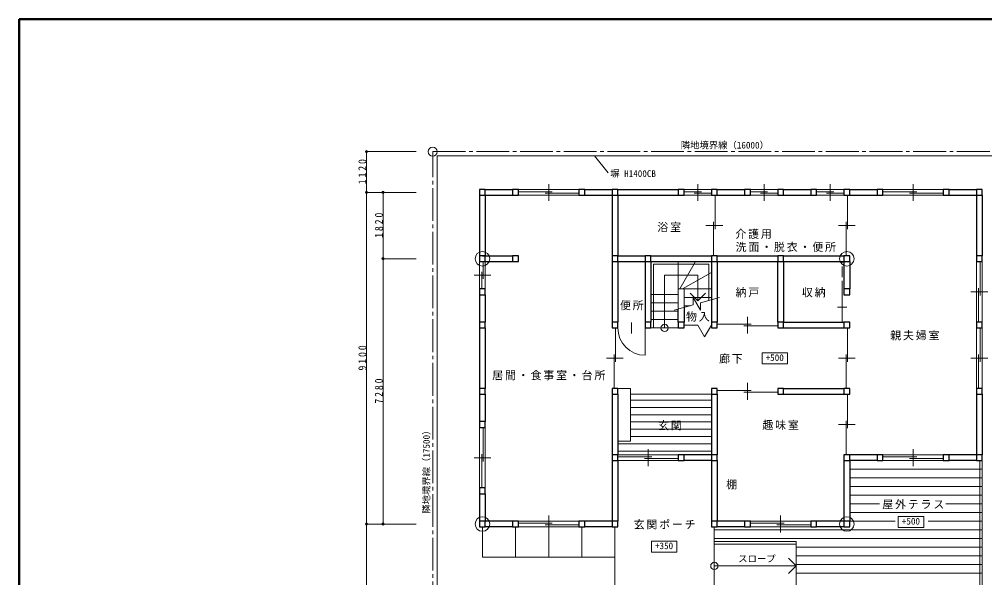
# Model space of a CAD drawing. Units: millimetres at full size, sheet at 1:100. Extents: x -20000 to 20000, y -13850 to 13850.
# Drawn here: x -20000 to 6516, y -1472 to 13850 of the extents above; entities that cross this region are included whole.
import ezdxf
from ezdxf.enums import TextEntityAlignment as Align

# ---------------------------------------------------------------- set-up
doc = ezdxf.new("R2010")
doc.units = ezdxf.units.MM
doc.header["$LTSCALE"] = 100
doc.header["$PDMODE"] = 32
doc.header["$PDSIZE"] = 60
doc.linetypes.add('CHAIN2', pattern=[12, 9, -1, 1, -1])
doc.linetypes.add('DASHED3', pattern=[4, 3, -1])
for name, color, linetype, lineweight in [('0-1_柱・壁', 7, 'Continuous', 25), ('0-2_階段・その他', 1, 'Continuous', 13), ('0-3_建具', 5, 'Continuous', 13), ('0-6_敷地', 4, 'Continuous', 13), ('0-7_外構', 4, 'Continuous', 13), ('0-8_寸法', 1, 'Continuous', 13), ('0-F', 2, 'Continuous', 50)]:
    doc.layers.add(name, color=color, linetype=linetype, lineweight=lineweight)
doc.layers.add('0-5_室名', color=7, linetype='Continuous')
doc.styles.add('ＭＳ ゴシック', font='')
doc.styles.get('ＭＳ ゴシック').set_extended_font_data('MS Gothic')

msp = doc.modelspace()

# ---------------------------------------------------------------- linework, layer by layer
at = {"layer": '0-1_柱・壁'}
for p, q in [((-7360, 9020), (-7360, 7360)), ((-7209.2, 9180), (-6450, 9180)), ((-7200, 9020), (-7200, 7360)), ((-7200, 9020), (-6450, 9020)), ((-4470, 9180), (-3720, 9180)), ((-4470, 9020), (-3720, 9020)), ((-3720, 9020), (-3720, 7360)), ((-3560, 9180), (-1900, 9180)), ((-3560, 9020), (-1900, 9020)), ((-3560, 9020), (-3560, 7360)), ((-830, 9180), (-80, 9180)), ((-830, 9020), (-80, 9020)), ((990, 9180), (1740, 9180)), ((990, 9020), (1740, 9020)), ((2810, 9180), (3560, 9180)), ((2810, 9020), (3560, 9020)), ((5540, 9180), (6290, 9180)), ((5540, 9020), (6290, 9020)), ((6290, 9020), (6290, 7360)), ((6450, 9020), (6450, 7360)), ((-7280, 7360), (-6450, 7360)), ((-7280, 7200), (-6450, 7200)), ((-3720, 7200), (-3720, 5540)), ((-3560, 7360), (-2810, 7360)), ((-3560, 7200), (-2810, 7200)), ((-3560, 7200), (-3560, 5540)), ((-2810, 7200), (-2810, 5540)), ((-2650, 7360), (-990, 7360)), ((-2650, 7200), (-990, 7200)), ((-2650, 7200), (-2650, 5540)), ((-990, 7200), (-990, 5540)), ((-830, 7360), (830, 7360)), ((-830, 7200), (830, 7200)), ((-830, 7200), (-830, 5540)), ((830, 5540), (830, 7200)), ((990, 7360), (2650, 7360)), ((990, 7200), (2650, 7200)), ((990, 7200), (990, 5540)), ((2650, 7200), (2650, 6450)), ((2810, 7200), (2810, 6450)), ((-7360, 6290), (-7360, 5540)), ((-7200, 6290), (-7200, 5540)), ((-1900, 5540), (-1900, 5897.4)), ((-1740, 5942.9), (-1740, 5540)), ((-7360, 5380), (-7360, 3720)), ((-7200, 5380), (-7200, 3720)), ((990, 5540), (2650, 5540)), ((990, 5380), (2650, 5380)), ((990, 3720), (2650, 3720)), ((-7360, 3560), (-7360, 2810)), ((-7200, 3560), (-7200, 2810)), ((-3720, 3560), (-3720, 1900)), ((-3560, 3560), (-3560, 1900)), ((-990, 3560), (-990, 1900)), ((-830, 3560), (-830, 1900)), ((990, 3560), (2650, 3560)), ((6290, 3560), (6290, 1900)), ((6450, 3560), (6450, 1900)), ((-990, 1900), (-1740, 1900)), ((3560, 1900), (2810, 1900)), ((6290, 1900), (5540, 1900)), ((-3720, 1740), (-3720, 80)), ((-3560, 1740), (-3560, 80)), ((-990, 1740), (-1740, 1740)), ((-990, 1740), (-990, 80)), ((-830, 1740), (-830, 80)), ((2650, 1740), (2650, 80)), ((3560, 1740), (2810, 1740)), ((2810, 1740), (2810, 80)), ((6290, 1740), (5540, 1740)), ((-7360, 830), (-7360, 80)), ((-7200, 830), (-7200, 80)), ((-6450, 80), (-7200, 80)), ((-3720, 80), (-4470, 80)), ((-80, 80), (-830, 80)), ((2650, 80), (1900, 80)), ((-6450, -80), (-7200, -80)), ((-3720, -80), (-4470, -80)), ((-80, -80), (-830, -80)), ((2650, -80), (1900, -80))]:
    msp.add_line(p, q, dxfattribs=at)
for points in [[(-7360, 9020), (-7200, 9020), (-7200, 9180), (-7360, 9180)], [(-6450, 9020), (-6290, 9020), (-6290, 9180), (-6450, 9180)], [(-4630, 9020), (-4470, 9020), (-4470, 9180), (-4630, 9180)], [(-3720, 9020), (-3560, 9020), (-3560, 9180), (-3720, 9180)], [(-1900, 9020), (-1740, 9020), (-1740, 9180), (-1900, 9180)], [(-990, 9020), (-830, 9020), (-830, 9180), (-990, 9180)], [(-80, 9020), (80, 9020), (80, 9180), (-80, 9180)], [(830, 9020), (990, 9020), (990, 9180), (830, 9180)], [(1740, 9020), (1900, 9020), (1900, 9180), (1740, 9180)], [(2650, 9020), (2810, 9020), (2810, 9180), (2650, 9180)], [(3560, 9020), (3720, 9020), (3720, 9180), (3560, 9180)], [(5380, 9020), (5540, 9020), (5540, 9180), (5380, 9180)], [(6290, 9020), (6450, 9020), (6450, 9180), (6290, 9180)], [(-7360, 7200), (-7200, 7200), (-7200, 7360), (-7360, 7360)], [(-6450, 7200), (-6290, 7200), (-6290, 7360), (-6450, 7360)], [(-3720, 7200), (-3560, 7200), (-3560, 7360), (-3720, 7360)], [(-2810, 7200), (-2650, 7200), (-2650, 7360), (-2810, 7360)], [(-990, 7200), (-830, 7200), (-830, 7360), (-990, 7360)], [(830, 7200), (990, 7200), (990, 7360), (830, 7360)], [(2650, 7200), (2810, 7200), (2810, 7360), (2650, 7360)], [(6290, 7200), (6450, 7200), (6450, 7360), (6290, 7360)], [(-7360, 6290), (-7200, 6290), (-7200, 6450), (-7360, 6450)], [(2650, 6290), (2810, 6290), (2810, 6450), (2650, 6450)], [(-7360, 5380), (-7200, 5380), (-7200, 5540), (-7360, 5540)], [(-3720, 5380), (-3560, 5380), (-3560, 5540), (-3720, 5540)], [(-2810, 5380), (-2650, 5380), (-2650, 5540), (-2810, 5540)], [(-1900, 5380), (-1740, 5380), (-1740, 5540), (-1900, 5540)], [(-990, 5380), (-830, 5380), (-830, 5540), (-990, 5540)], [(830, 5380), (990, 5380), (990, 5540), (830, 5540)], [(2650, 5380), (2810, 5380), (2810, 5540), (2650, 5540)], [(6290, 5380), (6450, 5380), (6450, 5540), (6290, 5540)], [(-7360, 3560), (-7200, 3560), (-7200, 3720), (-7360, 3720)], [(-3720, 3560), (-3560, 3560), (-3560, 3720), (-3720, 3720)], [(-990, 3560), (-830, 3560), (-830, 3720), (-990, 3720)], [(830, 3560), (990, 3560), (990, 3720), (830, 3720)], [(2650, 3560), (2810, 3560), (2810, 3720), (2650, 3720)], [(6290, 3560), (6450, 3560), (6450, 3720), (6290, 3720)], [(-7360, 2650), (-7200, 2650), (-7200, 2810), (-7360, 2810)], [(-3720, 1740), (-3560, 1740), (-3560, 1900), (-3720, 1900)], [(-1900, 1740), (-1740, 1740), (-1740, 1900), (-1900, 1900)], [(-990, 1740), (-830, 1740), (-830, 1900), (-990, 1900)], [(2650, 1740), (2810, 1740), (2810, 1900), (2650, 1900)], [(3560, 1740), (3720, 1740), (3720, 1900), (3560, 1900)], [(5380, 1740), (5540, 1740), (5540, 1900), (5380, 1900)], [(6290, 1740), (6450, 1740), (6450, 1900), (6290, 1900)], [(-7360, 830), (-7200, 830), (-7200, 990), (-7360, 990)], [(-7360, -80), (-7200, -80), (-7200, 80), (-7360, 80)], [(-6450, -80), (-6290, -80), (-6290, 80), (-6450, 80)], [(-4630, -80), (-4470, -80), (-4470, 80), (-4630, 80)], [(-3720, -80), (-3560, -80), (-3560, 80), (-3720, 80)], [(-990, -80), (-830, -80), (-830, 80), (-990, 80)], [(-80, -80), (80, -80), (80, 80), (-80, 80)], [(1740, -80), (1900, -80), (1900, 80), (1740, 80)], [(2650, -80), (2810, -80), (2810, 80), (2650, 80)]]:
    msp.add_lwpolyline(points, close=True, dxfattribs=at)
at = {"layer": '0-1_柱・壁', "color": 4, "lineweight": 13}
for centre in [(-7280, 7280), (2730, 7280), (-7280, 0), (2730, 0)]:
    msp.add_circle(centre, 200, dxfattribs=at)
at = {"layer": '0-2_階段・その他', "color": 134, "lineweight": 18}
for p, q in [((-1900, 6450), (-1900, 7200)), ((-1860, 6450), (-1427, 7200)), ((-1780, 6450), (-990, 6906.1)), ((-1740, 6450), (-990, 6450)), ((-2650, 6300), (-1900, 6300)), ((-1900, 6290), (-1900, 5897.4)), ((-1740, 5942.9), (-1740, 6290)), ((-1740, 6220), (-990, 6220)), ((-2650, 6070), (-1900, 6070)), ((-2650, 5840), (-1900, 5840)), ((-1740, 5990), (-1574.4, 5990)), ((-2650, 5610), (-1900, 5610)), ((-2650, 5380), (-1900, 5380)), ((-3560, 3720), (-3210, 3720)), ((-3210, 3720), (-3210, 2270)), ((-3210, 3560), (-990, 3560)), ((-3560, 2270), (-3210, 2270)), ((6450, 1740), (6450, -1820))]:
    msp.add_line(p, q, dxfattribs=at)
at = {"layer": '0-2_階段・その他'}
for p, q in [((-3210, 3400), (-990, 3400)), ((-3210, 3200), (-990, 3200)), ((-3210, 3000), (-990, 3000)), ((-3210, 2800), (-990, 2800)), ((-3210, 2600), (-990, 2600)), ((-3210, 2400), (-990, 2400)), ((-3560, 2200), (-990, 2200)), ((-3560, 2000), (-990, 2000)), ((2810, 1502.7), (6450, 1502.7)), ((2810, 1265.3), (6450, 1265.3)), ((2810, 1028), (6450, 1028)), ((2810, 790.7), (6450, 790.7)), ((2810, 553.3), (3628.2, 553.3)), ((5445.5, 553.3), (6450, 553.3)), ((2810, 316), (6450, 316)), ((2810, 78.7), (4054.4, 78.7)), ((4962.8, 78.7), (6450, 78.7)), ((-910, -158.7), (6450, -158.7)), ((-910, -396), (6450, -396)), ((1340, -633.3), (6450, -633.3)), ((1340, -870.7), (6450, -870.7)), ((1340, -1108), (6450, -1108)), ((1340, -1345.3), (6450, -1345.3))]:
    msp.add_line(p, q, dxfattribs=at)
at = {"layer": '0-2_階段・その他', "color": 134, "lineweight": 18}
for points in [[(-1740, 6290), (-1740, 6450), (-1900, 6450), (-1900, 6290)], [(-910, -80), (-910, -1820), (6450, -1820)]]:
    msp.add_lwpolyline(points, dxfattribs=at)
at = {"layer": '0-3_建具'}
for p, q in [((-5460, 9330), (-5460, 8870)), ((-1365, 9330), (-1365, 8870)), ((455, 9330), (455, 8870)), ((2275, 9330), (2275, 8870)), ((4550, 9330), (4550, 8870)), ((-6290, 9180), (-4630, 9180)), ((-6290, 9120), (-5360, 9120)), ((-4630, 9020), (-6290, 9020)), ((-5560, 9080), (-4630, 9080)), ((-1740, 9180), (-990, 9180)), ((-1740, 9120), (-1265, 9120)), ((-990, 9020), (-1740, 9020)), ((-1465, 9080), (-990, 9080)), ((-890, 8090), (-890, 9020)), ((80, 9180), (830, 9180)), ((80, 9120), (555, 9120)), ((830, 9020), (80, 9020)), ((355, 9080), (830, 9080)), ((1900, 9180), (2650, 9180)), ((1900, 9120), (2375, 9120)), ((2650, 9020), (1900, 9020)), ((2175, 9080), (2650, 9080)), ((2750, 8090), (2750, 9020)), ((3720, 9180), (5380, 9180)), ((3720, 9120), (4650, 9120)), ((5380, 9020), (3720, 9020)), ((4450, 9080), (5380, 9080)), ((-930, 7360), (-930, 8290)), ((2710, 7360), (2710, 8290)), ((-1140, 8190), (-680, 8190)), ((2500, 8190), (2960, 8190)), ((-7360, 6450), (-7360, 7200)), ((-7260, 6725), (-7260, 7200)), ((-7200, 7200), (-7200, 6450)), ((6290, 5540), (6290, 7200)), ((6390, 6270), (6390, 7200)), ((6450, 7200), (6450, 5540)), ((-7300, 6450), (-7300, 6925)), ((-7510, 6825), (-7050, 6825)), ((2600, 6370), (2600, 5540)), ((6140, 6370), (6600, 6370)), ((6350, 5540), (6350, 6470)), ((2730, 5955), (2470, 5955)), ((0, 5690), (0, 5230)), ((-3620, 4450), (-3620, 5380)), ((-3185, 5530), (-3185, 5230)), ((-2810, 5380), (-2810, 4630)), ((-990, 5460), (-1177.5, 5135.2)), ((-830, 5480), (100, 5480)), ((-100, 5440), (830, 5440)), ((2750, 4450), (2750, 5380)), ((6290, 3720), (6290, 5380)), ((6390, 4450), (6390, 5380)), ((6450, 5380), (6450, 3720)), ((-3870, 4550), (-3410, 4550)), ((-3660, 3720), (-3660, 4650)), ((2500, 4550), (2960, 4550)), ((2710, 3720), (2710, 4650)), ((6140, 4550), (6600, 4550)), ((6350, 3720), (6350, 4650)), ((0, 3870), (0, 3410)), ((-830, 3660), (100, 3660)), ((-100, 3620), (830, 3620)), ((2750, 2630), (2750, 3560)), ((2500, 2730), (2960, 2730)), ((2710, 1900), (2710, 2830)), ((-7360, 990), (-7360, 2650)), ((-7260, 1720), (-7260, 2650)), ((-7200, 2650), (-7200, 990)), ((-7300, 990), (-7300, 1920)), ((-3560, 1900), (-1900, 1900)), ((-2730, 2050), (-2730, 1590)), ((3720, 1900), (5380, 1900)), ((4550, 2050), (4550, 1590)), ((-7510, 1820), (-7050, 1820)), ((-3560, 1840), (-2630, 1840)), ((-1900, 1740), (-3560, 1740)), ((-2830, 1800), (-1900, 1800)), ((3720, 1840), (4650, 1840)), ((5380, 1740), (3720, 1740)), ((4450, 1800), (5380, 1800)), ((-6290, 80), (-4630, 80)), ((-6290, 20), (-5360, 20)), ((-5460, 230), (-5460, -230)), ((80, 80), (1740, 80)), ((80, 20), (1010, 20)), ((910, 230), (910, -230)), ((-4630, -80), (-6290, -80)), ((-5560, -20), (-4630, -20)), ((1740, -80), (80, -80)), ((810, -20), (1740, -20))]:
    msp.add_line(p, q, dxfattribs=at)
at = {"layer": '0-3_建具', "linetype": 'DASHED3'}
msp.add_line((2600, 6370), (2600, 7200), dxfattribs=at)
at = {"layer": '0-3_建具'}
msp.add_lwpolyline([(-1740, 5460), (-1365, 5460), (-1177.5, 5135.2)], dxfattribs=at)
msp.add_arc((-2810, 5380), 750, 180, 270, dxfattribs=at)
at = {"layer": '0-6_敷地', "linetype": 'CHAIN2'}
msp.add_line((-8645, -7280), (-8645, 10220), dxfattribs=at)
msp.add_lwpolyline([(-8645, 10220), (7355, 10220), (7355, -7280)], dxfattribs=at)
at = {"layer": '0-6_敷地'}
msp.add_circle((-8645, 10220), 125, dxfattribs=at)
at = {"layer": '0-7_外構'}
for p, q in [((-8525, 10100), (7235, 10100)), ((-8525, -7160), (-8525, 10100)), ((6380, 1740), (6380, -1750)), ((-6370, -80), (-6370, -910)), ((-5460, -80), (-5460, -910)), ((-4550, -80), (-4550, -910)), ((-3640, -80), (-3640, -6370)), ((-910, -480), (1340, -480)), ((1340, -1820), (1340, -480)), ((-910, -550), (1340, -550)), ((1340, -1150), (1127.9, -937.9)), ((-910, -1150), (1340, -1150)), ((1340, -1150), (1127.9, -1362.1))]:
    msp.add_line(p, q, dxfattribs=at)
msp.add_lwpolyline([(-7280, -80), (-7280, -910), (-3640, -910)], dxfattribs=at)
msp.add_circle((-910, -1150), 100, dxfattribs=at)
at = {"layer": '0-8_寸法'}
for p, q in [((-10465, 9100), (-10465, 10220)), ((-10465, 10220), (-9100, 10220)), ((-4201, 10100), (-3823.8, 9638.1)), ((-10465, 0), (-10465, 9100)), ((-10465, 9100), (-9100, 9100)), ((-10010, 7280), (-10010, 9100)), ((-10010, 9100), (-9100, 9100)), ((-10010, 0), (-10010, 7280)), ((-10010, 7280), (-9100, 7280)), ((-2580, 7130), (-2580, 5380)), ((-2580, 7130), (-1060, 7130)), ((-1060, 7130), (-1060, 6136.4)), ((-2275, 5380), (-2275, 6825)), ((-2275, 6825), (-1365, 6825)), ((-1365, 6825), (-1365, 6125.3)), ((-1365, 6125.3), (-1577.1, 6337.4)), ((-1365, 6125.3), (-1152.9, 6337.4)), ((-1288.6, 6071.3), (-765.2, 6220.2)), ((-2011, 5865.8), (-1487.7, 6014.7)), ((-1285.5, 5871.4), (-1288.6, 6071.3)), ((-10465, -7280), (-10465, 0)), ((-10465, 0), (-9100, 0)), ((-10010, 0), (-9100, 0))]:
    msp.add_line(p, q, dxfattribs=at)
msp.add_lwpolyline([(-1285.5, 5871.4), (-1490.8, 6214.6), (-1487.7, 6014.7)], dxfattribs=at)
for points in [[(399.8, 4394.5), (1099.8, 4394.5), (1099.8, 4694.5), (399.8, 4694.5)], [(4141.2, -95), (4841.2, -95), (4841.2, 205), (4141.2, 205)], [(-2639.7, -769.6), (-1939.7, -769.6), (-1939.7, -469.6), (-2639.7, -469.6)]]:
    msp.add_lwpolyline(points, close=True, dxfattribs=at)
msp.add_circle((-2275, 5380), 100, dxfattribs=at)
for p in [(-10465, 10220), (-10465, 9100), (-10010, 9100), (-10010, 7280), (-10465, 0), (-10010, 0)]:
    msp.add_point(p, dxfattribs=at)
at = {"layer": '0-F'}
for p, q in [((-20000, 13850), (20000, 13850)), ((-20000, -13850), (-20000, 13850))]:
    msp.add_line(p, q, dxfattribs=at)

# ---------------------------------------------------------------- texts
at = {"layer": '0-5_室名', "style": 'ＭＳ ゴシック'}
msp.add_text('棚', height=219.9, dxfattribs=at).set_placement((-584.5, 907.1), align=Align.BOTTOM_LEFT)
at = {"layer": '0-5_室名', "char_height": 219.9, "attachment_point": 7, "style": 'ＭＳ ゴシック'}
for s, insert in [('\\T1.17;浴室', (-2475.2, 8009.5)), ('\\T1.17;介護用', (-333.2, 7823.4)), ('\\T1.17;洗面・脱衣・便所', (-325.1, 7464.9)), ('\\T1.17;納戸', (-325, 6220)), ('\\T1.17;収納', (1495, 6220)), ('\\T1.17;便所', (-3501.9, 5864.5)), ('\\T1.17;物入', (-1686.9, 5552.9)), ('\\T1.17;親夫婦室', (3921.4, 5039.5)), ('\\T1.17;廊下', (-780, 4400)), ('\\T1.17;居間・食事室・台所', (-7010, 3945)), ('\\T1.17;玄関', (-2456.9, 2564.5)), ('\\T1.17;趣味室', (410, 2580)), ('\\T1.17;屋外テラス', (3703, 404.1))]:
    msp.add_mtext(s, dxfattribs=dict(at, insert=insert))
at = {"layer": '0-7_外構', "style": 'ＭＳ ゴシック'}
msp.add_text('スロープ', height=183.3, dxfattribs=at).set_placement((-253.2, -1098.6), align=Align.BOTTOM_LEFT)
at = {"layer": '0-7_外構', "color": 7, "insert": (-3125, -150), "char_height": 219.9, "attachment_point": 7, "style": 'ＭＳ ゴシック'}
msp.add_mtext('\\T1.17;玄関ポーチ', dxfattribs=at)
at = {"layer": '0-8_寸法', "color": 4, "style": 'ＭＳ ゴシック'}
for s, p in [('隣地境界線（16000）', (-1831.2, 10249.6)), ('塀 H1400CB', (-3767.9, 9470.5)), ('+500', (499.8, 4419.5)), ('+500', (4241.2, -70)), ('+350', (-2539.7, -744.6))]:
    msp.add_text(s, height=183.3, dxfattribs=at).set_placement(p, align=Align.BOTTOM_LEFT)
msp.add_text('隣地境界線（17500）', height=183.3, rotation=90, dxfattribs=at).set_placement((-8671.7, 281.7), align=Align.BOTTOM_LEFT)
at = {"layer": '0-8_寸法', "color": 7, "char_height": 219.9, "attachment_point": 7, "rotation": 90, "style": 'ＭＳ ゴシック'}
for s, insert in [('\\T1.38;\\W0.9;1120', (-10465, 9322.5)), ('\\T1.38;\\W0.9;1820', (-10010, 7852.5)), ('\\T1.38;\\W0.9;9100', (-10465, 4212.5)), ('\\T1.38;\\W0.9;7280', (-10010, 3302.5))]:
    msp.add_mtext(s, dxfattribs=dict(at, insert=insert))

doc.saveas('drawing.dxf')
